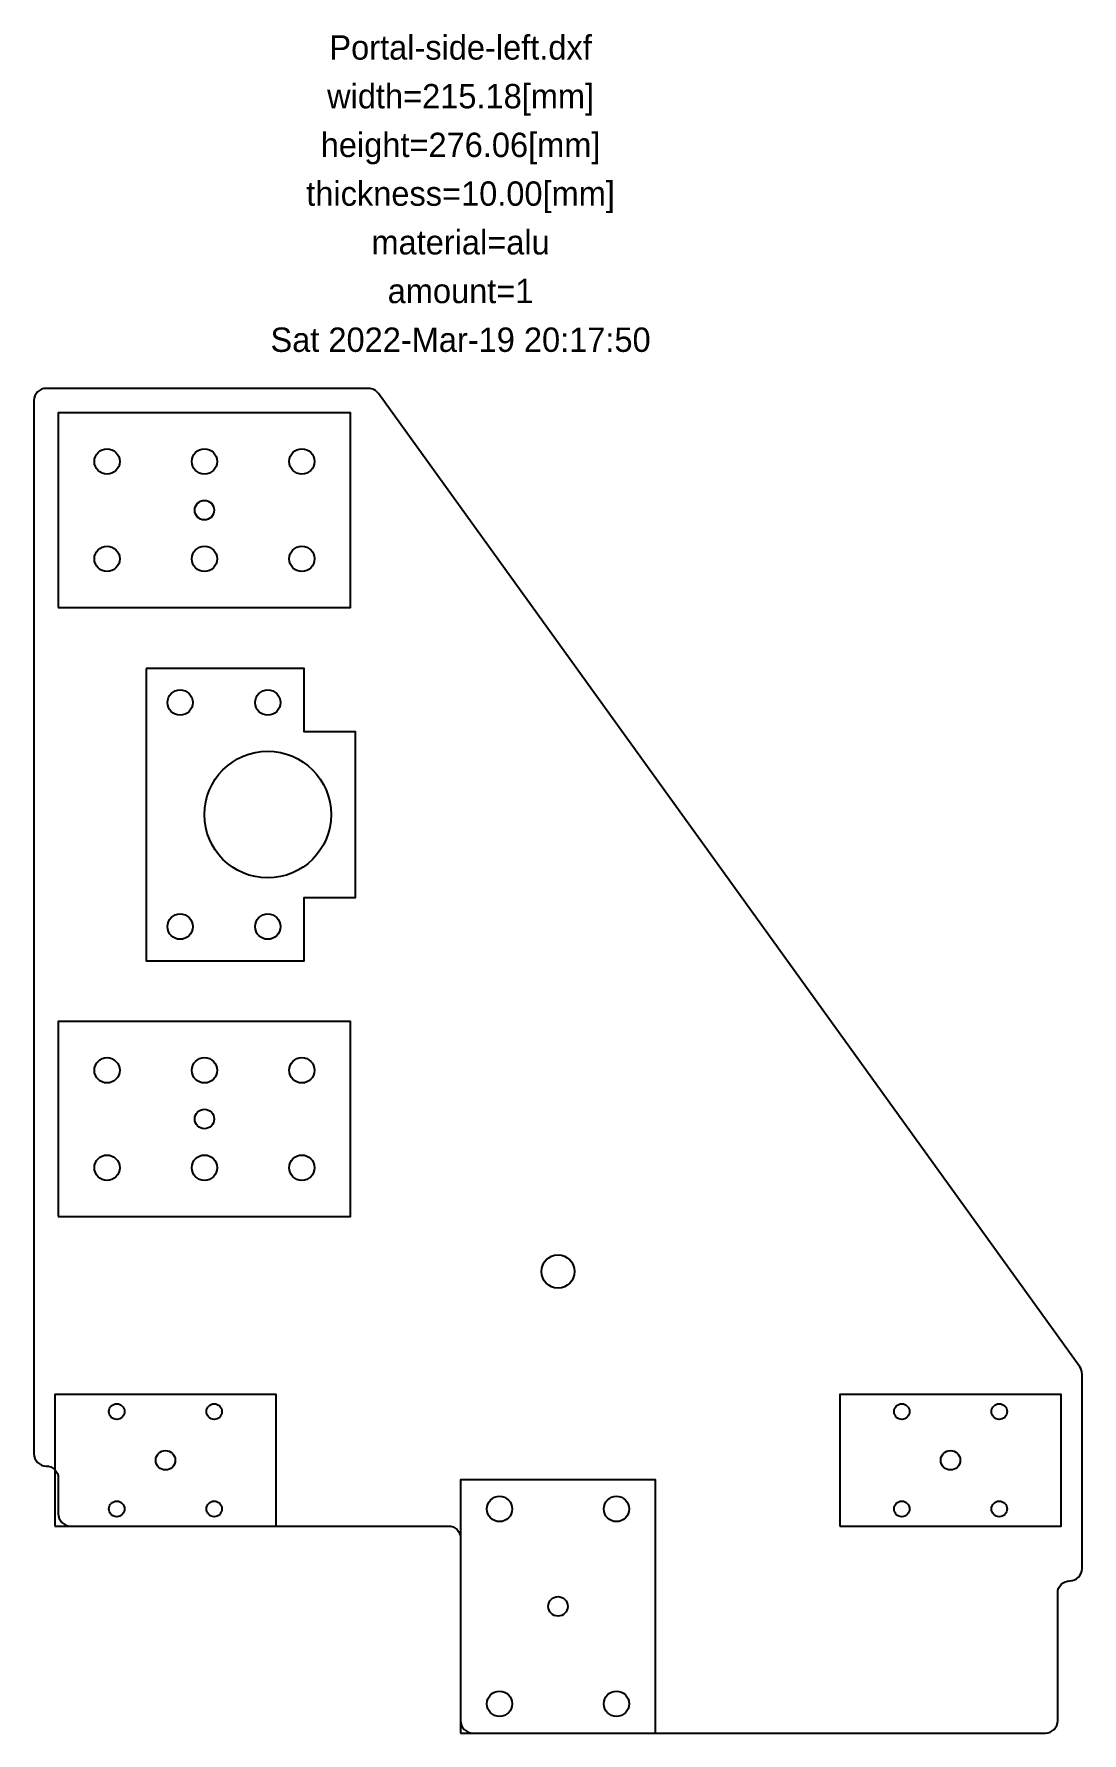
# Model space of a CAD drawing. Header units: metres. Extents: x 0 to 215, y 0 to 349.
import ezdxf
from ezdxf.enums import TextEntityAlignment as Align

# ---------------------------------------------------------------- set-up
doc = ezdxf.new("R2010")
doc.units = ezdxf.units.M
doc.layers.add('annotation', color=2, linetype='Continuous')
doc.layers.add('outline', color=2, linetype='Continuous')
doc.styles.add('LiberationSerif', font='LiberationSerif-Regular.ttf')

msp = doc.modelspace()

# ---------------------------------------------------------------- linework, layer by layer
msp.add_lwpolyline([(2.5, 54.82), (2.5, 54.82, -0.414214), (5, 52.32), (5, 45, 0.414214), (7.5, 42.5), (85.09, 42.5, -0.414214), (87.59, 40), (87.59, 2.5, 0.414214), (90.09, 0), (207.68, 0, 0.414214), (210.18, 2.5), (210.18, 28.75, -0.414214), (212.68, 31.25), (212.68, 31.25, 0.414214), (215.18, 33.75), (215.18, 73.69, 0.157311), (214.71, 75.15), (70.75, 275.02, 0.241187), (68.72, 276.06), (2.5, 276.06, 0.414214), (0, 273.56), (0, 57.32, 0.414214)], format="xyb", close=True)
for centre, radius in [((15, 261.06), 2.6), ((35, 261.06), 2.6), ((55, 261.06), 2.6), ((15, 241.06), 2.6), ((35, 241.06), 2.6), ((55, 241.06), 2.6), ((30, 211.56), 2.6), ((48, 211.56), 2.6), ((48, 188.56), 13), ((30, 165.56), 2.6), ((48, 165.56), 2.6), ((15, 136.06), 2.6), ((35, 136.06), 2.6), ((55, 136.06), 2.6), ((15, 116.06), 2.6), ((35, 116.06), 2.6), ((55, 116.06), 2.6), ((107.59, 94.75), 3.4), ((17, 66), 1.6), ((37, 66), 1.6), ((178.18, 66), 1.6), ((198.18, 66), 1.6), ((17, 46), 1.6), ((37, 46), 1.6), ((95.59, 46), 2.6), ((119.59, 46), 2.6), ((178.18, 46), 1.6), ((198.18, 46), 1.6), ((95.59, 6), 2.6), ((119.59, 6), 2.6)]:
    msp.add_circle(centre, radius)
at = {"layer": 'outline'}
for points in [[(5, 231.06), (65, 231.06), (65, 271.06), (5, 271.06)], [(23, 218.56), (23, 158.56), (55.5, 158.56), (55.5, 171.56), (66, 171.56), (66, 205.56), (55.5, 205.56), (55.5, 218.56)], [(5, 106.06), (65, 106.06), (65, 146.06), (5, 146.06)], [(4.3, 42.5), (49.7, 42.5), (49.7, 69.5), (4.3, 69.5)], [(165.48, 42.5), (210.88, 42.5), (210.88, 69.5), (165.48, 69.5)], [(87.59, 0), (127.59, 0), (127.59, 52), (87.59, 52)]]:
    msp.add_lwpolyline(points, close=True, dxfattribs=at)
for centre in [(35, 251.06), (35, 126.06), (27, 56), (188.18, 56), (107.59, 26)]:
    msp.add_circle(centre, 2, dxfattribs=at)

# ---------------------------------------------------------------- texts
at = {"layer": 'annotation', "style": 'LiberationSerif'}
for s, p in [('Portal-side-left.dxf', (87.59, 346.06)), ('width=215.18[mm]', (87.59, 336.06)), ('height=276.06[mm]', (87.59, 326.06)), ('thickness=10.00[mm]', (87.59, 316.06)), ('material=alu', (87.59, 306.06)), ('amount=1', (87.59, 296.06)), ('Sat 2022-Mar-19 20:17:50', (87.59, 286.06))]:
    msp.add_text(s, height=5, dxfattribs=at).set_placement(p, align=Align.MIDDLE_CENTER)

doc.saveas('drawing.dxf')
